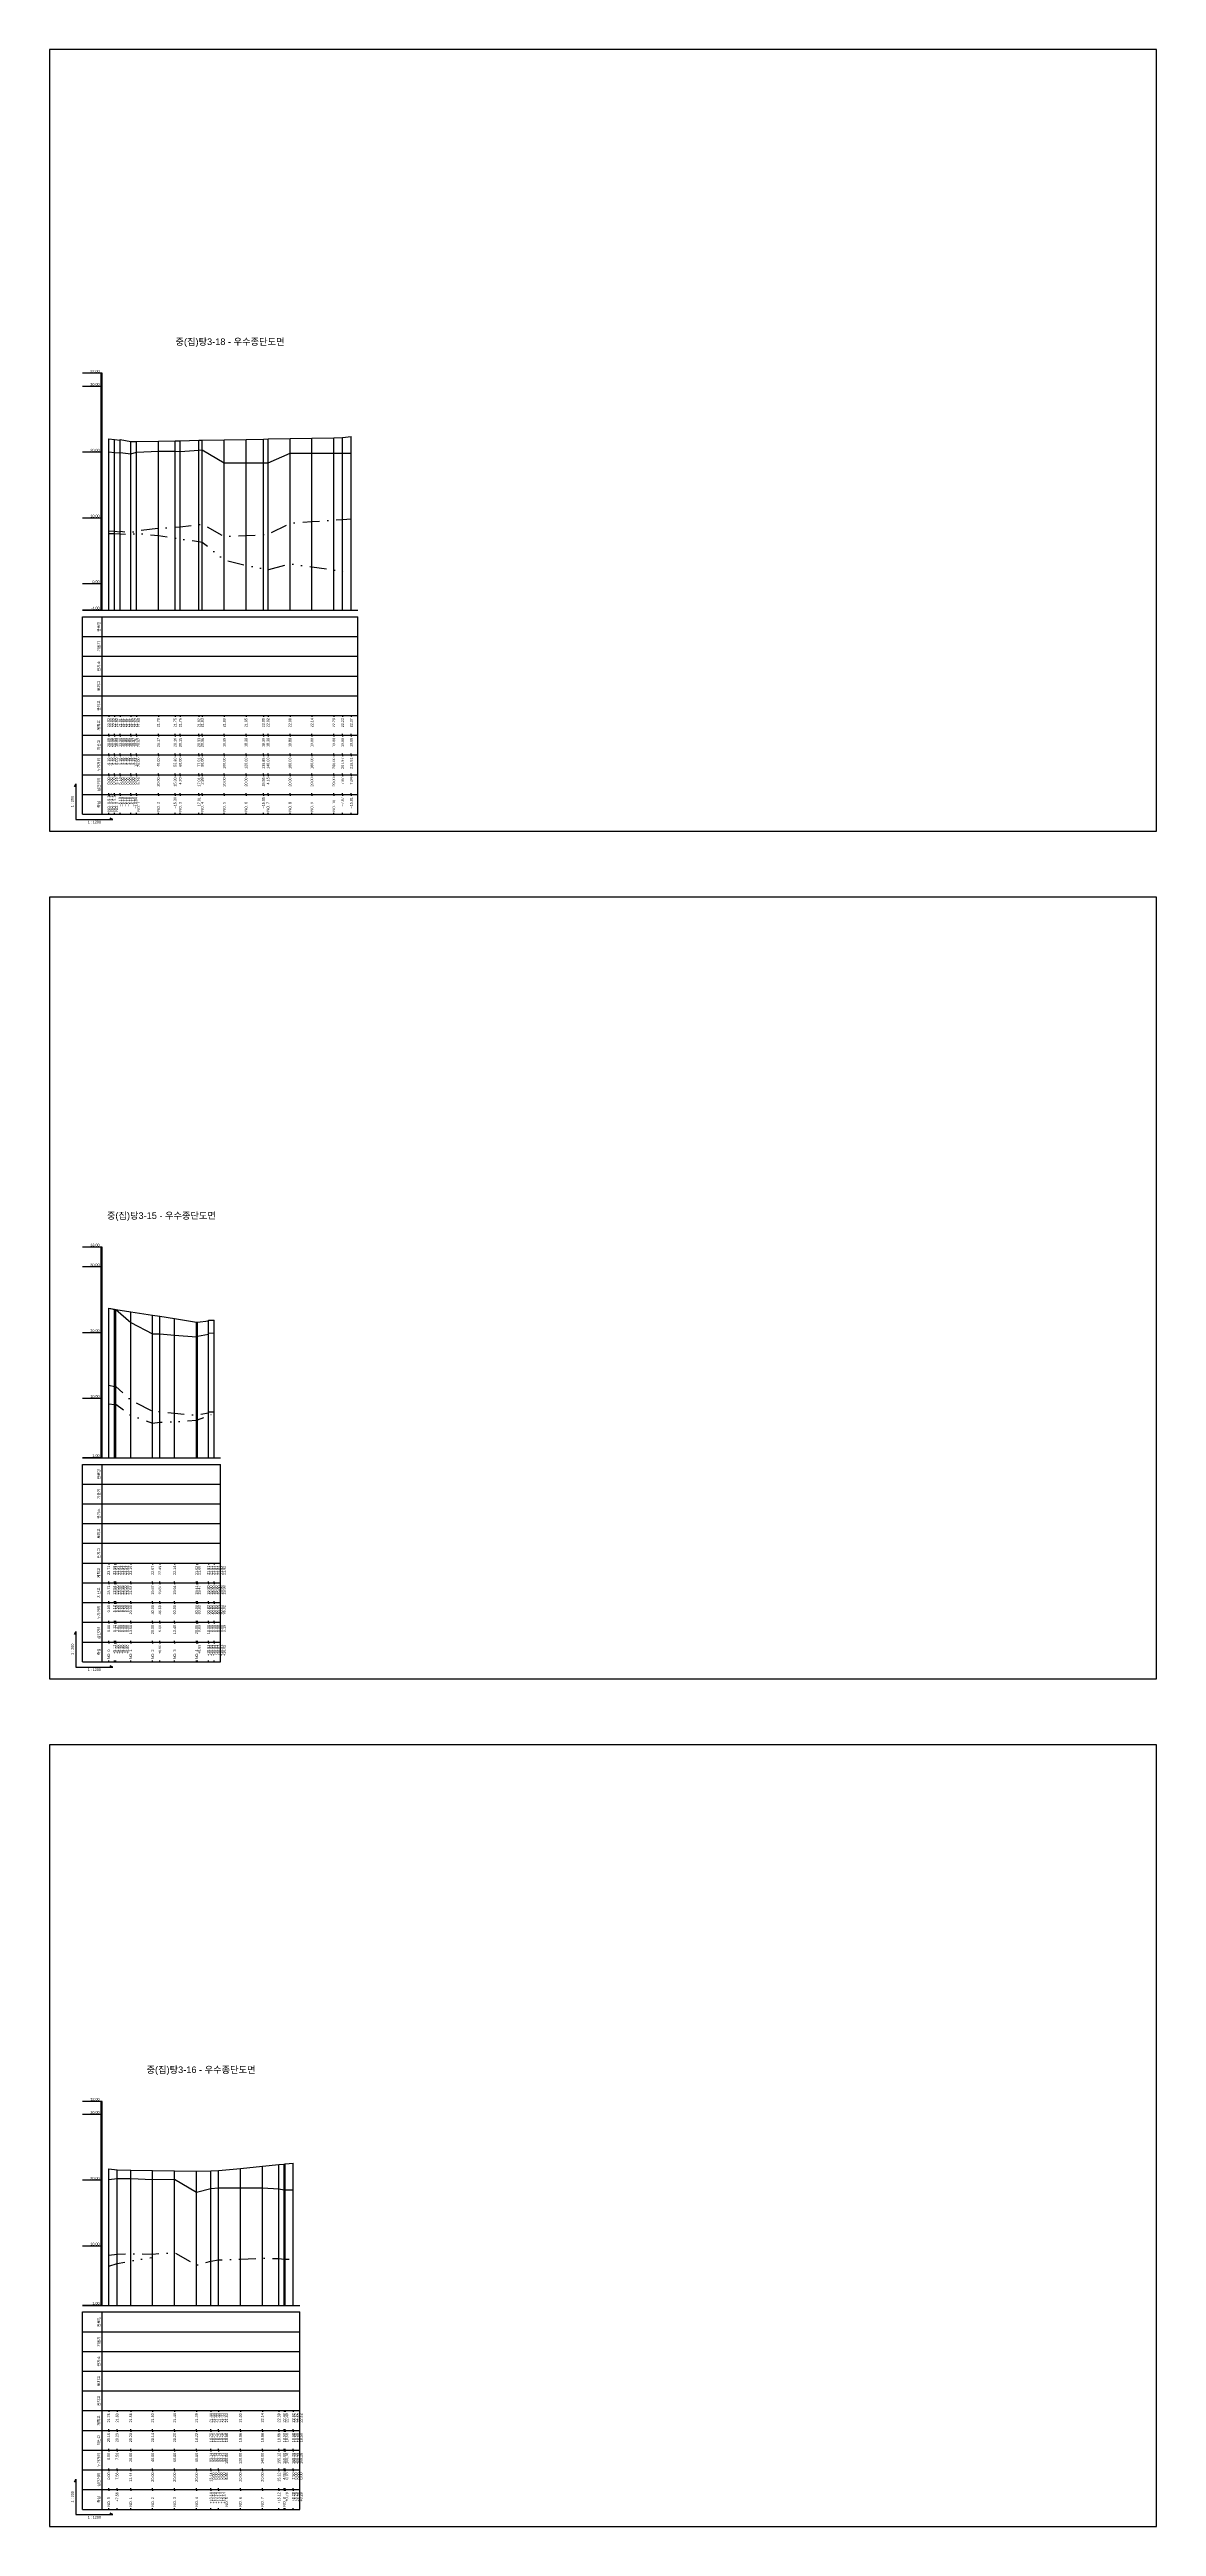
# Model space of a CAD drawing. Header units: millimetres. Extents: x -105495 to 3444, y -108190 to 2013.
# Drawn here: x 20 to 861, y -1932 to -50 of the extents above; entities that cross this region are included whole.
import ezdxf
from ezdxf.enums import TextEntityAlignment as Align

# ---------------------------------------------------------------- set-up
doc = ezdxf.new("R2010")
doc.units = ezdxf.units.MM
doc.linetypes.add('DASHDOT', pattern=[25.4, 12.7, -6.35, 0, -6.35])
doc.linetypes.add('DIVIDE', pattern=[31.75, 12.7, -6.35, 0, -6.35, 0, -6.35])
for name, color, linetype in [('KZ_종단_계획선', 1, 'Continuous'), ('KZ_종단_노선명', 7, 'Continuous'), ('KZ_종단_도각', 7, 'Continuous'), ('KZ_종단_수직선', 7, 'Continuous'), ('KZ_종단_암선1', 56, 'DASHDOT'), ('KZ_종단_암선2', 4, 'DIVIDE'), ('KZ_종단_지반선', 3, 'Continuous'), ('KZ_종단_테이블문자', 7, 'Continuous'), ('KZ_종단_테이블선', 7, 'Continuous'), ('KZ_종단_폴대', 7, 'Continuous')]:
    doc.layers.add(name, color=color, linetype=linetype)
doc.styles.get("Standard").update_dxf_attribs({"font": 'arial.ttf'})

msp = doc.modelspace()

# ---------------------------------------------------------------- linework, layer by layer
at = {"layer": 'KZ_종단_계획선'}
for points in [[(65, -345.9), (65, -345.9), (65, -345.9), (69.3, -346.4), (73.6, -346.9), (73.6, -346.9), (73.6, -346.9), (73.6, -346.9), (73.6, -346.9), (73.6, -346.4), (81.7, -347.9), (86, -347.8), (102.7, -347.5), (115.4, -347.3), (119.3, -347.2), (133.5, -346.9), (136, -346.9), (152.7, -346.6), (169.3, -346.2), (182.5, -346), (186, -345.9), (202.7, -345.6), (219.3, -345.3), (236, -345), (242.6, -344.8), (249.2, -344.1)], [(65, -1006.4), (69.3, -1007.1), (70.4, -1007.3), (70.4, -1007.3), (70.4, -1007.3), (70.4, -1007.3), (70.4, -1007.3), (81.7, -1009.1), (98.3, -1011.7), (103.8, -1012.5), (115, -1014.3), (131.7, -1016.9), (132.4, -1017), (140.7, -1016), (140.7, -1016), (140.7, -1016), (140.7, -1016), (140.7, -1016), (140.7, -1015.4), (145, -1015.4)], [(65, -1660.3), (71.3, -1661), (81.7, -1661.2), (98.3, -1661.5), (115, -1661.8), (131.7, -1662), (142.6, -1661.8), (142.6, -1661.8), (142.6, -1661.8), (142.6, -1661.8), (142.6, -1661.8), (142.6, -1661.8), (148.3, -1661.5), (165, -1660), (181.7, -1658.3), (194.3, -1657), (198.3, -1656.6), (199, -1656.5), (205.2, -1655.9), (205.2, -1655.9), (205.2, -1655.9), (205.2, -1655.9)]]:
    msp.add_lwpolyline(points, dxfattribs=at)
at = {"layer": 'KZ_종단_도각'}
for points in [[(20, -644), (861, -644), (861, -50), (20, -50)], [(20, -1288), (861, -1288), (861, -694), (20, -694)], [(20, -1932), (861, -1932), (861, -1338), (20, -1338)]]:
    msp.add_lwpolyline(points, close=True, dxfattribs=at)
at = {"layer": 'KZ_종단_수직선'}
for p, q in [((65, -476), (65, -345.9)), ((65, -476), (65, -345.9)), ((65, -476), (65, -345.9)), ((65, -476), (65, -345.9)), ((65, -476), (65, -345.9)), ((69.3, -476), (69.3, -346.4)), ((73.6, -476), (73.6, -346.4)), ((73.6, -476), (73.6, -346.9)), ((73.6, -476), (73.6, -346.9)), ((73.6, -476), (73.6, -346.9)), ((73.6, -476), (73.6, -346.9)), ((73.6, -476), (73.6, -346.9)), ((81.7, -476), (81.7, -347.9)), ((86, -476), (86, -347.8)), ((102.7, -476), (102.7, -347.5)), ((115.4, -476), (115.4, -347.3)), ((119.3, -476), (119.3, -347.2)), ((133.5, -476), (133.5, -346.9)), ((136, -476), (136, -346.9)), ((152.7, -476), (152.7, -346.6)), ((169.3, -476), (169.3, -346.2)), ((182.5, -476), (182.5, -346)), ((186, -476), (186, -345.9)), ((202.7, -476), (202.7, -345.6)), ((219.3, -476), (219.3, -345.3)), ((236, -476), (236, -345)), ((242.6, -476), (242.6, -344.8)), ((249.2, -476), (249.2, -344.1)), ((65, -1120), (65, -1006.4)), ((69.3, -1120), (69.3, -1007.1)), ((70.4, -1120), (70.4, -1007.3)), ((70.4, -1120), (70.4, -1007.3)), ((70.4, -1120), (70.4, -1007.3)), ((70.4, -1120), (70.4, -1007.3)), ((70.4, -1120), (70.4, -1007.3)), ((81.7, -1120), (81.7, -1009.1)), ((98.3, -1120), (98.3, -1011.7)), ((103.8, -1120), (103.8, -1012.5)), ((115, -1120), (115, -1014.3)), ((140.7, -1120), (140.7, -1015.4)), ((140.7, -1120), (140.7, -1016)), ((140.7, -1120), (140.7, -1016)), ((140.7, -1120), (140.7, -1016)), ((140.7, -1120), (140.7, -1016)), ((140.7, -1120), (140.7, -1016)), ((145, -1120), (145, -1015.4)), ((131.7, -1120), (131.7, -1016.9)), ((132.4, -1120), (132.4, -1017)), ((205.2, -1764), (205.2, -1655.9)), ((205.2, -1764), (205.2, -1655.9)), ((205.2, -1764), (205.2, -1655.9)), ((205.2, -1764), (205.2, -1655.9)), ((65, -1764), (65, -1660.3)), ((71.3, -1764), (71.3, -1661)), ((81.7, -1764), (81.7, -1661.2)), ((98.3, -1764), (98.3, -1661.5)), ((115, -1764), (115, -1661.8)), ((131.7, -1764), (131.7, -1662)), ((142.6, -1764), (142.6, -1661.8)), ((142.6, -1764), (142.6, -1661.8)), ((142.6, -1764), (142.6, -1661.8)), ((142.6, -1764), (142.6, -1661.8)), ((142.6, -1764), (142.6, -1661.8)), ((142.6, -1764), (142.6, -1661.8)), ((148.3, -1764), (148.3, -1661.5)), ((165, -1764), (165, -1660)), ((181.7, -1764), (181.7, -1658.3)), ((194.3, -1764), (194.3, -1657)), ((198.3, -1764), (198.3, -1656.6)), ((199, -1764), (199, -1656.5))]:
    msp.add_line(p, q, dxfattribs=at)
at = {"layer": 'KZ_종단_암선1', "flags": 128}
for points in [[(65, -415.6), (65, -415.6), (65, -415.6), (69.3, -416), (73.6, -416.4), (73.6, -416.4), (73.6, -416.4), (73.6, -416.4), (73.6, -416.4), (73.6, -416), (81.7, -417.2), (86, -415.6), (102.7, -413.7), (115.4, -412.9), (119.3, -412.7), (133.5, -410.9), (136, -410.6), (152.7, -419.9), (169.3, -419.3), (182.5, -418.6), (186, -418.4), (202.7, -409.9), (219.3, -408.7), (236, -407.5), (242.6, -407.1), (249.2, -406.6)], [(65, -1064.9), (69.3, -1065.8), (70.4, -1065.8), (70.4, -1065.8), (70.4, -1065.8), (70.4, -1065.8), (70.4, -1065.8), (81.7, -1076.1), (98.3, -1084.7), (103.8, -1084.8), (115, -1086.2), (131.7, -1087.6), (132.4, -1087.3), (140.7, -1085.8), (140.7, -1085.8), (140.7, -1085.8), (140.7, -1085.8), (140.7, -1085.8), (140.7, -1085), (145, -1085)], [(65, -1725.9), (71.3, -1725), (81.7, -1724.7), (98.3, -1725), (115, -1724), (131.7, -1733.4), (142.6, -1730.3), (142.6, -1730.3), (142.6, -1730.3), (142.6, -1730.3), (142.6, -1730.3), (142.6, -1730.3), (148.3, -1729.5), (165, -1728.9), (181.7, -1728.2), (194.3, -1728.5), (198.3, -1729), (199, -1728.9), (205.2, -1728.7), (205.2, -1728.7), (205.2, -1728.7), (205.2, -1728.7)]]:
    msp.add_lwpolyline(points, dxfattribs=at)
at = {"layer": 'KZ_종단_암선2', "flags": 128}
for points in [[(65, -417.6), (65, -417.6), (65, -417.6), (69.3, -417.8), (73.6, -418), (73.6, -418), (73.6, -418), (73.6, -418), (73.6, -418), (73.6, -418), (81.7, -418.3), (86, -417.6), (102.7, -419.2), (115.4, -421.2), (119.3, -421.9), (133.5, -423.8), (136, -424.2), (152.7, -437.9), (169.3, -441.8), (182.5, -444.6), (186, -445.3), (202.7, -440.7), (219.3, -443.1), (236, -445.5), (242.6, -446.5), (249.2, -447.4)], [(65, -1079.1), (69.3, -1079.4), (70.4, -1079.2), (70.4, -1079.2), (70.4, -1079.2), (70.4, -1079.2), (70.4, -1079.2), (81.7, -1087.7), (98.3, -1093.7), (103.8, -1093), (115, -1092.6), (131.7, -1091.5), (132.4, -1091.1), (140.7, -1088.2), (140.7, -1088.2), (140.7, -1088.2), (140.7, -1088.2), (140.7, -1088.2), (140.7, -1087.5), (145, -1086.8)], [(65, -1734.2), (71.3, -1732.3), (81.7, -1730.3), (98.3, -1727.7)]]:
    msp.add_lwpolyline(points, dxfattribs=at)
at = {"layer": 'KZ_종단_지반선', "flags": 128}
for points in [[(65, -355.7), (65, -355.7), (65, -355.7), (69.3, -356.1), (73.6, -356.5), (73.6, -356.5), (73.6, -356.5), (73.6, -356.5), (73.6, -356.5), (73.6, -356.1), (81.7, -357.2), (86, -355.9), (102.7, -355.1), (115.4, -355.2), (119.3, -355.3), (133.5, -354.3), (136, -354.2), (152.7, -364.1), (169.3, -364.1), (182.5, -364.1), (186, -364.1), (202.7, -356.6), (219.3, -356.6), (236, -356.6), (242.6, -356.6), (249.2, -356.6)], [(65, -1006.4), (69.3, -1007.3), (70.4, -1007.3), (70.4, -1007.3), (70.4, -1007.3), (70.4, -1007.3), (70.4, -1007.3), (81.7, -1017.3), (98.3, -1025.7), (103.8, -1025.7), (115, -1026.8), (131.7, -1028), (132.4, -1027.7), (140.7, -1026), (140.7, -1026), (140.7, -1026), (140.7, -1026), (140.7, -1026), (140.7, -1025.2), (145, -1025.1)], [(65, -1668.3), (71.3, -1667.5), (81.7, -1667.6), (98.3, -1668.3), (115, -1668), (131.7, -1677.9), (142.6, -1675.2), (142.6, -1675.2), (142.6, -1675.2), (142.6, -1675.2), (142.6, -1675.2), (142.6, -1675.2), (148.3, -1674.7), (165, -1674.7), (181.7, -1674.7), (194.3, -1675.5), (198.3, -1676.1), (199, -1676.1), (205.2, -1676.1), (205.2, -1676.1), (205.2, -1676.1), (205.2, -1676.1)]]:
    msp.add_lwpolyline(points, dxfattribs=at)
at = {"layer": 'KZ_종단_테이블선'}
for p, q in [((45, -476), (254.2, -476)), ((45, -496), (45, -481)), ((45, -481), (254.2, -481)), ((60, -496), (60, -481)), ((254.2, -496), (254.2, -481)), ((45, -511), (45, -496)), ((45, -496), (254.2, -496)), ((60, -511), (60, -496)), ((254.2, -511), (254.2, -496)), ((45, -526), (45, -511)), ((45, -511), (254.2, -511)), ((45, -541), (45, -526)), ((45, -526), (254.2, -526)), ((60, -526), (60, -511)), ((60, -541), (60, -526)), ((254.2, -526), (254.2, -511)), ((254.2, -541), (254.2, -526)), ((45, -556), (45, -541)), ((45, -541), (254.2, -541)), ((60, -556), (60, -541)), ((254.2, -556), (254.2, -541)), ((45, -571), (45, -556)), ((45, -556), (254.2, -556)), ((60, -571), (60, -556)), ((65, -556), (65, -557)), ((65, -556), (65, -557)), ((65, -556), (65, -557)), ((69.3, -556), (69.3, -557)), ((73.6, -556), (73.6, -557)), ((73.6, -556), (73.6, -557)), ((73.6, -556), (73.6, -557)), ((73.6, -556), (73.6, -557)), ((73.6, -556), (73.6, -557)), ((73.6, -556), (73.6, -557)), ((81.7, -556), (81.7, -557)), ((86, -556), (86, -557)), ((102.7, -556), (102.7, -557)), ((115.4, -556), (115.4, -557)), ((119.3, -556), (119.3, -557)), ((133.5, -556), (133.5, -557)), ((136, -556), (136, -557)), ((152.7, -556), (152.7, -557)), ((169.3, -556), (169.3, -557)), ((182.5, -556), (182.5, -557)), ((186, -556), (186, -557)), ((202.7, -556), (202.7, -557)), ((219.3, -556), (219.3, -557)), ((236, -556), (236, -557)), ((242.6, -556), (242.6, -557)), ((249.2, -556), (249.2, -557)), ((254.2, -571), (254.2, -556)), ((45, -586), (45, -571)), ((45, -571), (254.2, -571)), ((60, -586), (60, -571)), ((65, -571), (65, -570)), ((65, -571), (65, -570)), ((65, -571), (65, -570)), ((65, -571), (65, -572)), ((65, -571), (65, -572)), ((65, -571), (65, -572)), ((69.3, -571), (69.3, -570)), ((69.3, -571), (69.3, -572)), ((73.6, -571), (73.6, -570)), ((73.6, -571), (73.6, -570)), ((73.6, -571), (73.6, -570)), ((73.6, -571), (73.6, -570)), ((73.6, -571), (73.6, -570)), ((73.6, -571), (73.6, -570)), ((73.6, -571), (73.6, -572)), ((73.6, -571), (73.6, -572)), ((73.6, -571), (73.6, -572)), ((73.6, -571), (73.6, -572)), ((73.6, -571), (73.6, -572)), ((73.6, -571), (73.6, -572)), ((81.7, -571), (81.7, -570)), ((81.7, -571), (81.7, -572)), ((86, -571), (86, -570)), ((86, -571), (86, -572)), ((102.7, -571), (102.7, -570)), ((102.7, -571), (102.7, -572)), ((115.4, -571), (115.4, -570)), ((115.4, -571), (115.4, -572)), ((119.3, -571), (119.3, -570)), ((119.3, -571), (119.3, -572)), ((133.5, -571), (133.5, -570)), ((133.5, -571), (133.5, -572)), ((136, -571), (136, -570)), ((136, -571), (136, -572)), ((152.7, -571), (152.7, -570)), ((152.7, -571), (152.7, -572)), ((169.3, -571), (169.3, -570)), ((169.3, -571), (169.3, -572)), ((182.5, -571), (182.5, -570)), ((182.5, -571), (182.5, -572)), ((186, -571), (186, -570)), ((186, -571), (186, -572)), ((202.7, -571), (202.7, -570)), ((202.7, -571), (202.7, -572)), ((219.3, -571), (219.3, -570)), ((219.3, -571), (219.3, -572)), ((236, -571), (236, -570)), ((236, -571), (236, -572)), ((242.6, -571), (242.6, -570)), ((242.6, -571), (242.6, -572)), ((249.2, -571), (249.2, -570)), ((249.2, -571), (249.2, -572)), ((254.2, -586), (254.2, -571)), ((45, -601), (45, -586)), ((45, -586), (254.2, -586)), ((45, -616), (45, -601)), ((45, -601), (254.2, -601)), ((60, -601), (60, -586)), ((60, -616), (60, -601)), ((65, -586), (65, -585)), ((65, -586), (65, -585)), ((65, -586), (65, -585)), ((65, -586), (65, -587)), ((65, -586), (65, -587)), ((65, -586), (65, -587)), ((65, -601), (65, -600)), ((65, -601), (65, -600)), ((65, -601), (65, -600)), ((65, -601), (65, -602)), ((65, -601), (65, -602)), ((65, -601), (65, -602)), ((69.3, -586), (69.3, -585)), ((69.3, -586), (69.3, -587)), ((69.3, -601), (69.3, -600)), ((69.3, -601), (69.3, -602)), ((73.6, -586), (73.6, -585)), ((73.6, -586), (73.6, -585)), ((73.6, -586), (73.6, -585)), ((73.6, -586), (73.6, -585)), ((73.6, -586), (73.6, -585)), ((73.6, -586), (73.6, -585)), ((73.6, -586), (73.6, -587)), ((73.6, -586), (73.6, -587)), ((73.6, -586), (73.6, -587)), ((73.6, -586), (73.6, -587)), ((73.6, -586), (73.6, -587)), ((73.6, -586), (73.6, -587)), ((73.6, -601), (73.6, -600)), ((73.6, -601), (73.6, -600)), ((73.6, -601), (73.6, -600)), ((73.6, -601), (73.6, -600)), ((73.6, -601), (73.6, -600)), ((73.6, -601), (73.6, -600)), ((73.6, -601), (73.6, -602)), ((73.6, -601), (73.6, -602)), ((73.6, -601), (73.6, -602)), ((73.6, -601), (73.6, -602)), ((73.6, -601), (73.6, -602)), ((73.6, -601), (73.6, -602)), ((81.7, -586), (81.7, -585)), ((81.7, -586), (81.7, -587)), ((81.7, -601), (81.7, -600)), ((81.7, -601), (81.7, -602)), ((86, -586), (86, -585)), ((86, -586), (86, -587)), ((86, -601), (86, -600)), ((86, -601), (86, -602)), ((102.7, -586), (102.7, -585)), ((102.7, -586), (102.7, -587)), ((102.7, -601), (102.7, -600)), ((102.7, -601), (102.7, -602)), ((115.4, -586), (115.4, -585)), ((115.4, -586), (115.4, -587)), ((115.4, -601), (115.4, -600)), ((115.4, -601), (115.4, -602)), ((119.3, -586), (119.3, -585)), ((119.3, -586), (119.3, -587)), ((119.3, -601), (119.3, -600)), ((119.3, -601), (119.3, -602)), ((133.5, -586), (133.5, -585)), ((133.5, -586), (133.5, -587)), ((133.5, -601), (133.5, -600)), ((133.5, -601), (133.5, -602)), ((136, -586), (136, -585)), ((136, -586), (136, -587)), ((136, -601), (136, -600)), ((136, -601), (136, -602)), ((152.7, -586), (152.7, -585)), ((152.7, -586), (152.7, -587)), ((152.7, -601), (152.7, -600)), ((152.7, -601), (152.7, -602)), ((169.3, -586), (169.3, -585)), ((169.3, -586), (169.3, -587)), ((169.3, -601), (169.3, -600)), ((169.3, -601), (169.3, -602)), ((182.5, -586), (182.5, -585)), ((182.5, -586), (182.5, -587)), ((182.5, -601), (182.5, -600)), ((182.5, -601), (182.5, -602)), ((186, -586), (186, -585)), ((186, -586), (186, -587)), ((186, -601), (186, -600)), ((186, -601), (186, -602)), ((202.7, -586), (202.7, -585)), ((202.7, -586), (202.7, -587)), ((202.7, -601), (202.7, -600)), ((202.7, -601), (202.7, -602)), ((219.3, -586), (219.3, -585)), ((219.3, -586), (219.3, -587)), ((219.3, -601), (219.3, -600)), ((219.3, -601), (219.3, -602)), ((236, -586), (236, -585)), ((236, -586), (236, -587)), ((236, -601), (236, -600)), ((236, -601), (236, -602)), ((242.6, -586), (242.6, -585)), ((242.6, -586), (242.6, -587)), ((242.6, -601), (242.6, -600)), ((242.6, -601), (242.6, -602)), ((249.2, -586), (249.2, -585)), ((249.2, -586), (249.2, -587)), ((249.2, -601), (249.2, -600)), ((249.2, -601), (249.2, -602)), ((254.2, -601), (254.2, -586)), ((254.2, -616), (254.2, -601)), ((45, -631), (45, -616)), ((45, -616), (254.2, -616)), ((60, -631), (60, -616)), ((65, -616), (65, -615)), ((65, -616), (65, -615)), ((65, -616), (65, -615)), ((65, -616), (65, -617)), ((65, -616), (65, -617)), ((65, -616), (65, -617)), ((69.3, -616), (69.3, -615)), ((69.3, -616), (69.3, -617)), ((73.6, -616), (73.6, -615)), ((73.6, -616), (73.6, -615)), ((73.6, -616), (73.6, -615)), ((73.6, -616), (73.6, -615)), ((73.6, -616), (73.6, -615)), ((73.6, -616), (73.6, -615)), ((73.6, -616), (73.6, -617)), ((73.6, -616), (73.6, -617)), ((73.6, -616), (73.6, -617)), ((73.6, -616), (73.6, -617)), ((73.6, -616), (73.6, -617)), ((73.6, -616), (73.6, -617)), ((81.7, -616), (81.7, -615)), ((81.7, -616), (81.7, -617)), ((86, -616), (86, -615)), ((86, -616), (86, -617)), ((102.7, -616), (102.7, -615)), ((102.7, -616), (102.7, -617)), ((115.4, -616), (115.4, -615)), ((115.4, -616), (115.4, -617)), ((119.3, -616), (119.3, -615)), ((119.3, -616), (119.3, -617)), ((133.5, -616), (133.5, -615)), ((133.5, -616), (133.5, -617)), ((136, -616), (136, -615)), ((136, -616), (136, -617)), ((152.7, -616), (152.7, -615)), ((152.7, -616), (152.7, -617)), ((169.3, -616), (169.3, -615)), ((169.3, -616), (169.3, -617)), ((182.5, -616), (182.5, -615)), ((182.5, -616), (182.5, -617)), ((186, -616), (186, -615)), ((186, -616), (186, -617)), ((202.7, -616), (202.7, -615)), ((202.7, -616), (202.7, -617)), ((219.3, -616), (219.3, -615)), ((219.3, -616), (219.3, -617)), ((236, -616), (236, -615)), ((236, -616), (236, -617)), ((242.6, -616), (242.6, -615)), ((242.6, -616), (242.6, -617)), ((249.2, -616), (249.2, -615)), ((249.2, -616), (249.2, -617)), ((254.2, -631), (254.2, -616)), ((45, -631), (254.2, -631)), ((65, -631), (65, -630)), ((65, -631), (65, -630)), ((65, -631), (65, -630)), ((69.3, -631), (69.3, -630)), ((73.6, -631), (73.6, -630)), ((73.6, -631), (73.6, -630)), ((73.6, -631), (73.6, -630)), ((73.6, -631), (73.6, -630)), ((73.6, -631), (73.6, -630)), ((73.6, -631), (73.6, -630)), ((81.7, -631), (81.7, -630)), ((86, -631), (86, -630)), ((102.7, -631), (102.7, -630)), ((115.4, -631), (115.4, -630)), ((119.3, -631), (119.3, -630)), ((133.5, -631), (133.5, -630)), ((136, -631), (136, -630)), ((152.7, -631), (152.7, -630)), ((169.3, -631), (169.3, -630)), ((182.5, -631), (182.5, -630)), ((186, -631), (186, -630)), ((202.7, -631), (202.7, -630)), ((219.3, -631), (219.3, -630)), ((236, -631), (236, -630)), ((242.6, -631), (242.6, -630)), ((249.2, -631), (249.2, -630)), ((45, -1120), (150, -1120)), ((45, -1140), (45, -1125)), ((45, -1125), (150, -1125)), ((60, -1140), (60, -1125)), ((150, -1140), (150, -1125)), ((45, -1155), (45, -1140)), ((45, -1140), (150, -1140)), ((60, -1155), (60, -1140)), ((150, -1155), (150, -1140)), ((45, -1170), (45, -1155)), ((45, -1155), (150, -1155)), ((60, -1170), (60, -1155)), ((150, -1170), (150, -1155)), ((45, -1185), (45, -1170)), ((45, -1170), (150, -1170)), ((45, -1200), (45, -1185)), ((45, -1185), (150, -1185)), ((60, -1185), (60, -1170)), ((60, -1200), (60, -1185)), ((150, -1185), (150, -1170)), ((150, -1200), (150, -1185)), ((45, -1215), (45, -1200)), ((45, -1200), (150, -1200)), ((60, -1215), (60, -1200)), ((65, -1200), (65, -1201)), ((69.3, -1200), (69.3, -1201)), ((70.4, -1200), (70.4, -1201)), ((70.4, -1200), (70.4, -1201)), ((70.4, -1200), (70.4, -1201)), ((70.4, -1200), (70.4, -1201)), ((70.4, -1200), (70.4, -1201)), ((81.7, -1200), (81.7, -1201)), ((98.3, -1200), (98.3, -1201)), ((103.8, -1200), (103.8, -1201)), ((115, -1200), (115, -1201)), ((131.7, -1200), (131.7, -1201)), ((132.4, -1200), (132.4, -1201)), ((140.7, -1200), (140.7, -1201)), ((140.7, -1200), (140.7, -1201)), ((140.7, -1200), (140.7, -1201)), ((140.7, -1200), (140.7, -1201)), ((140.7, -1200), (140.7, -1201)), ((140.7, -1200), (140.7, -1201)), ((145, -1200), (145, -1201)), ((150, -1215), (150, -1200)), ((45, -1230), (45, -1215)), ((45, -1215), (150, -1215)), ((60, -1230), (60, -1215)), ((65, -1215), (65, -1214)), ((65, -1215), (65, -1216)), ((69.3, -1215), (69.3, -1214)), ((69.3, -1215), (69.3, -1216)), ((70.4, -1215), (70.4, -1214)), ((70.4, -1215), (70.4, -1214)), ((70.4, -1215), (70.4, -1214)), ((70.4, -1215), (70.4, -1214)), ((70.4, -1215), (70.4, -1214)), ((70.4, -1215), (70.4, -1216)), ((70.4, -1215), (70.4, -1216)), ((70.4, -1215), (70.4, -1216)), ((70.4, -1215), (70.4, -1216)), ((70.4, -1215), (70.4, -1216)), ((81.7, -1215), (81.7, -1214)), ((81.7, -1215), (81.7, -1216)), ((98.3, -1215), (98.3, -1214)), ((98.3, -1215), (98.3, -1216)), ((103.8, -1215), (103.8, -1214)), ((103.8, -1215), (103.8, -1216)), ((115, -1215), (115, -1214)), ((115, -1215), (115, -1216)), ((131.7, -1215), (131.7, -1214)), ((131.7, -1215), (131.7, -1216)), ((132.4, -1215), (132.4, -1214)), ((132.4, -1215), (132.4, -1216)), ((140.7, -1215), (140.7, -1214)), ((140.7, -1215), (140.7, -1214)), ((140.7, -1215), (140.7, -1214)), ((140.7, -1215), (140.7, -1214)), ((140.7, -1215), (140.7, -1214)), ((140.7, -1215), (140.7, -1214)), ((140.7, -1215), (140.7, -1216)), ((140.7, -1215), (140.7, -1216)), ((140.7, -1215), (140.7, -1216)), ((140.7, -1215), (140.7, -1216)), ((140.7, -1215), (140.7, -1216)), ((140.7, -1215), (140.7, -1216)), ((145, -1215), (145, -1214)), ((145, -1215), (145, -1216)), ((150, -1230), (150, -1215)), ((45, -1245), (45, -1230)), ((45, -1230), (150, -1230)), ((60, -1245), (60, -1230)), ((65, -1230), (65, -1229)), ((65, -1230), (65, -1231)), ((69.3, -1230), (69.3, -1229)), ((69.3, -1230), (69.3, -1231)), ((70.4, -1230), (70.4, -1229)), ((70.4, -1230), (70.4, -1229)), ((70.4, -1230), (70.4, -1229)), ((70.4, -1230), (70.4, -1229)), ((70.4, -1230), (70.4, -1229)), ((70.4, -1230), (70.4, -1231)), ((70.4, -1230), (70.4, -1231)), ((70.4, -1230), (70.4, -1231)), ((70.4, -1230), (70.4, -1231)), ((70.4, -1230), (70.4, -1231)), ((81.7, -1230), (81.7, -1229)), ((81.7, -1230), (81.7, -1231)), ((98.3, -1230), (98.3, -1229)), ((98.3, -1230), (98.3, -1231)), ((103.8, -1230), (103.8, -1229)), ((103.8, -1230), (103.8, -1231)), ((115, -1230), (115, -1229)), ((115, -1230), (115, -1231)), ((131.7, -1230), (131.7, -1229)), ((131.7, -1230), (131.7, -1231)), ((132.4, -1230), (132.4, -1229)), ((132.4, -1230), (132.4, -1231)), ((140.7, -1230), (140.7, -1229)), ((140.7, -1230), (140.7, -1229)), ((140.7, -1230), (140.7, -1229)), ((140.7, -1230), (140.7, -1229)), ((140.7, -1230), (140.7, -1229)), ((140.7, -1230), (140.7, -1229)), ((140.7, -1230), (140.7, -1231)), ((140.7, -1230), (140.7, -1231)), ((140.7, -1230), (140.7, -1231)), ((140.7, -1230), (140.7, -1231)), ((140.7, -1230), (140.7, -1231)), ((140.7, -1230), (140.7, -1231)), ((145, -1230), (145, -1229)), ((145, -1230), (145, -1231)), ((150, -1245), (150, -1230)), ((45, -1260), (45, -1245)), ((45, -1245), (150, -1245)), ((45, -1275), (45, -1260)), ((45, -1260), (150, -1260)), ((60, -1260), (60, -1245)), ((60, -1275), (60, -1260)), ((65, -1245), (65, -1244)), ((65, -1245), (65, -1246)), ((65, -1260), (65, -1259)), ((65, -1260), (65, -1261)), ((69.3, -1245), (69.3, -1244)), ((69.3, -1245), (69.3, -1246)), ((69.3, -1260), (69.3, -1259)), ((69.3, -1260), (69.3, -1261)), ((70.4, -1245), (70.4, -1244)), ((70.4, -1245), (70.4, -1244)), ((70.4, -1245), (70.4, -1244)), ((70.4, -1245), (70.4, -1244)), ((70.4, -1245), (70.4, -1244)), ((70.4, -1245), (70.4, -1246)), ((70.4, -1245), (70.4, -1246)), ((70.4, -1245), (70.4, -1246)), ((70.4, -1245), (70.4, -1246)), ((70.4, -1245), (70.4, -1246)), ((70.4, -1260), (70.4, -1259)), ((70.4, -1260), (70.4, -1259)), ((70.4, -1260), (70.4, -1259)), ((70.4, -1260), (70.4, -1259)), ((70.4, -1260), (70.4, -1259)), ((70.4, -1260), (70.4, -1261)), ((70.4, -1260), (70.4, -1261)), ((70.4, -1260), (70.4, -1261)), ((70.4, -1260), (70.4, -1261)), ((70.4, -1260), (70.4, -1261)), ((81.7, -1245), (81.7, -1244)), ((81.7, -1245), (81.7, -1246)), ((81.7, -1260), (81.7, -1259)), ((81.7, -1260), (81.7, -1261)), ((98.3, -1245), (98.3, -1244)), ((98.3, -1245), (98.3, -1246)), ((98.3, -1260), (98.3, -1259)), ((98.3, -1260), (98.3, -1261)), ((103.8, -1245), (103.8, -1244)), ((103.8, -1245), (103.8, -1246)), ((103.8, -1260), (103.8, -1259)), ((103.8, -1260), (103.8, -1261)), ((115, -1245), (115, -1244)), ((115, -1245), (115, -1246)), ((115, -1260), (115, -1259)), ((115, -1260), (115, -1261)), ((131.7, -1245), (131.7, -1244)), ((131.7, -1245), (131.7, -1246)), ((131.7, -1260), (131.7, -1259)), ((131.7, -1260), (131.7, -1261)), ((132.4, -1245), (132.4, -1244)), ((132.4, -1245), (132.4, -1246)), ((132.4, -1260), (132.4, -1259)), ((132.4, -1260), (132.4, -1261)), ((140.7, -1245), (140.7, -1244)), ((140.7, -1245), (140.7, -1244)), ((140.7, -1245), (140.7, -1244)), ((140.7, -1245), (140.7, -1244)), ((140.7, -1245), (140.7, -1244)), ((140.7, -1245), (140.7, -1244)), ((140.7, -1245), (140.7, -1246)), ((140.7, -1245), (140.7, -1246)), ((140.7, -1245), (140.7, -1246)), ((140.7, -1245), (140.7, -1246)), ((140.7, -1245), (140.7, -1246)), ((140.7, -1245), (140.7, -1246)), ((140.7, -1260), (140.7, -1259)), ((140.7, -1260), (140.7, -1259)), ((140.7, -1260), (140.7, -1259)), ((140.7, -1260), (140.7, -1259)), ((140.7, -1260), (140.7, -1259)), ((140.7, -1260), (140.7, -1259)), ((140.7, -1260), (140.7, -1261)), ((140.7, -1260), (140.7, -1261)), ((140.7, -1260), (140.7, -1261)), ((140.7, -1260), (140.7, -1261)), ((140.7, -1260), (140.7, -1261)), ((140.7, -1260), (140.7, -1261)), ((145, -1245), (145, -1244)), ((145, -1245), (145, -1246)), ((145, -1260), (145, -1259)), ((145, -1260), (145, -1261)), ((150, -1260), (150, -1245)), ((150, -1275), (150, -1260)), ((45, -1275), (150, -1275)), ((65, -1275), (65, -1274)), ((69.3, -1275), (69.3, -1274)), ((70.4, -1275), (70.4, -1274)), ((70.4, -1275), (70.4, -1274)), ((70.4, -1275), (70.4, -1274)), ((70.4, -1275), (70.4, -1274)), ((70.4, -1275), (70.4, -1274)), ((81.7, -1275), (81.7, -1274)), ((98.3, -1275), (98.3, -1274)), ((103.8, -1275), (103.8, -1274)), ((115, -1275), (115, -1274)), ((131.7, -1275), (131.7, -1274)), ((132.4, -1275), (132.4, -1274)), ((140.7, -1275), (140.7, -1274)), ((140.7, -1275), (140.7, -1274)), ((140.7, -1275), (140.7, -1274)), ((140.7, -1275), (140.7, -1274)), ((140.7, -1275), (140.7, -1274)), ((140.7, -1275), (140.7, -1274)), ((145, -1275), (145, -1274)), ((45, -1764), (210.2, -1764)), ((45, -1784), (45, -1769)), ((45, -1769), (210.2, -1769)), ((60, -1784), (60, -1769)), ((210.2, -1784), (210.2, -1769)), ((45, -1799), (45, -1784)), ((45, -1784), (210.2, -1784)), ((60, -1799), (60, -1784)), ((210.2, -1799), (210.2, -1784)), ((45, -1814), (45, -1799)), ((45, -1799), (210.2, -1799)), ((60, -1814), (60, -1799)), ((210.2, -1814), (210.2, -1799)), ((45, -1829), (45, -1814)), ((45, -1814), (210.2, -1814)), ((60, -1829), (60, -1814)), ((210.2, -1829), (210.2, -1814)), ((45, -1844), (45, -1829)), ((45, -1829), (210.2, -1829)), ((45, -1859), (45, -1844)), ((45, -1844), (210.2, -1844)), ((60, -1844), (60, -1829)), ((60, -1859), (60, -1844)), ((65, -1844), (65, -1845)), ((71.3, -1844), (71.3, -1845)), ((81.7, -1844), (81.7, -1845)), ((98.3, -1844), (98.3, -1845)), ((115, -1844), (115, -1845)), ((131.7, -1844), (131.7, -1845)), ((142.6, -1844), (142.6, -1845)), ((142.6, -1844), (142.6, -1845)), ((142.6, -1844), (142.6, -1845)), ((142.6, -1844), (142.6, -1845)), ((142.6, -1844), (142.6, -1845)), ((142.6, -1844), (142.6, -1845)), ((148.3, -1844), (148.3, -1845)), ((165, -1844), (165, -1845)), ((181.7, -1844), (181.7, -1845)), ((194.3, -1844), (194.3, -1845)), ((198.3, -1844), (198.3, -1845)), ((199, -1844), (199, -1845)), ((205.2, -1844), (205.2, -1845)), ((205.2, -1844), (205.2, -1845)), ((205.2, -1844), (205.2, -1845)), ((205.2, -1844), (205.2, -1845)), ((210.2, -1844), (210.2, -1829)), ((210.2, -1859), (210.2, -1844)), ((45, -1874), (45, -1859)), ((45, -1859), (210.2, -1859)), ((60, -1874), (60, -1859)), ((65, -1859), (65, -1858)), ((65, -1859), (65, -1860)), ((71.3, -1859), (71.3, -1858)), ((71.3, -1859), (71.3, -1860)), ((81.7, -1859), (81.7, -1858)), ((81.7, -1859), (81.7, -1860)), ((98.3, -1859), (98.3, -1858)), ((98.3, -1859), (98.3, -1860)), ((115, -1859), (115, -1858)), ((115, -1859), (115, -1860)), ((131.7, -1859), (131.7, -1858)), ((131.7, -1859), (131.7, -1860)), ((142.6, -1859), (142.6, -1858)), ((142.6, -1859), (142.6, -1858)), ((142.6, -1859), (142.6, -1858)), ((142.6, -1859), (142.6, -1858)), ((142.6, -1859), (142.6, -1858)), ((142.6, -1859), (142.6, -1858)), ((142.6, -1859), (142.6, -1860)), ((142.6, -1859), (142.6, -1860)), ((142.6, -1859), (142.6, -1860)), ((142.6, -1859), (142.6, -1860)), ((142.6, -1859), (142.6, -1860)), ((142.6, -1859), (142.6, -1860)), ((148.3, -1859), (148.3, -1858)), ((148.3, -1859), (148.3, -1860)), ((165, -1859), (165, -1858)), ((165, -1859), (165, -1860)), ((181.7, -1859), (181.7, -1858)), ((181.7, -1859), (181.7, -1860)), ((194.3, -1859), (194.3, -1858)), ((194.3, -1859), (194.3, -1860)), ((198.3, -1859), (198.3, -1858)), ((198.3, -1859), (198.3, -1860)), ((199, -1859), (199, -1858)), ((199, -1859), (199, -1860)), ((205.2, -1859), (205.2, -1858)), ((205.2, -1859), (205.2, -1858)), ((205.2, -1859), (205.2, -1858)), ((205.2, -1859), (205.2, -1858)), ((205.2, -1859), (205.2, -1860)), ((205.2, -1859), (205.2, -1860)), ((205.2, -1859), (205.2, -1860)), ((205.2, -1859), (205.2, -1860)), ((210.2, -1874), (210.2, -1859)), ((45, -1889), (45, -1874)), ((45, -1874), (210.2, -1874)), ((60, -1889), (60, -1874)), ((65, -1874), (65, -1873)), ((65, -1874), (65, -1875)), ((71.3, -1874), (71.3, -1873)), ((71.3, -1874), (71.3, -1875)), ((81.7, -1874), (81.7, -1873)), ((81.7, -1874), (81.7, -1875)), ((98.3, -1874), (98.3, -1873)), ((98.3, -1874), (98.3, -1875)), ((115, -1874), (115, -1873)), ((115, -1874), (115, -1875)), ((131.7, -1874), (131.7, -1873)), ((131.7, -1874), (131.7, -1875)), ((142.6, -1874), (142.6, -1873)), ((142.6, -1874), (142.6, -1873)), ((142.6, -1874), (142.6, -1873)), ((142.6, -1874), (142.6, -1873)), ((142.6, -1874), (142.6, -1873)), ((142.6, -1874), (142.6, -1873)), ((142.6, -1874), (142.6, -1875)), ((142.6, -1874), (142.6, -1875)), ((142.6, -1874), (142.6, -1875)), ((142.6, -1874), (142.6, -1875)), ((142.6, -1874), (142.6, -1875)), ((142.6, -1874), (142.6, -1875)), ((148.3, -1874), (148.3, -1873)), ((148.3, -1874), (148.3, -1875)), ((165, -1874), (165, -1873)), ((165, -1874), (165, -1875)), ((181.7, -1874), (181.7, -1873)), ((181.7, -1874), (181.7, -1875)), ((194.3, -1874), (194.3, -1873)), ((194.3, -1874), (194.3, -1875)), ((198.3, -1874), (198.3, -1873)), ((198.3, -1874), (198.3, -1875)), ((199, -1874), (199, -1873)), ((199, -1874), (199, -1875)), ((205.2, -1874), (205.2, -1873)), ((205.2, -1874), (205.2, -1873)), ((205.2, -1874), (205.2, -1873)), ((205.2, -1874), (205.2, -1873)), ((205.2, -1874), (205.2, -1875)), ((205.2, -1874), (205.2, -1875)), ((205.2, -1874), (205.2, -1875)), ((205.2, -1874), (205.2, -1875)), ((210.2, -1889), (210.2, -1874)), ((45, -1904), (45, -1889)), ((45, -1889), (210.2, -1889)), ((60, -1904), (60, -1889)), ((65, -1889), (65, -1888)), ((65, -1889), (65, -1890)), ((71.3, -1889), (71.3, -1888)), ((71.3, -1889), (71.3, -1890)), ((81.7, -1889), (81.7, -1888)), ((81.7, -1889), (81.7, -1890)), ((98.3, -1889), (98.3, -1888)), ((98.3, -1889), (98.3, -1890)), ((115, -1889), (115, -1888)), ((115, -1889), (115, -1890)), ((131.7, -1889), (131.7, -1888)), ((131.7, -1889), (131.7, -1890)), ((142.6, -1889), (142.6, -1888)), ((142.6, -1889), (142.6, -1888)), ((142.6, -1889), (142.6, -1888)), ((142.6, -1889), (142.6, -1888)), ((142.6, -1889), (142.6, -1888)), ((142.6, -1889), (142.6, -1888)), ((142.6, -1889), (142.6, -1890)), ((142.6, -1889), (142.6, -1890)), ((142.6, -1889), (142.6, -1890)), ((142.6, -1889), (142.6, -1890)), ((142.6, -1889), (142.6, -1890)), ((142.6, -1889), (142.6, -1890)), ((148.3, -1889), (148.3, -1888)), ((148.3, -1889), (148.3, -1890)), ((165, -1889), (165, -1888)), ((165, -1889), (165, -1890)), ((181.7, -1889), (181.7, -1888)), ((181.7, -1889), (181.7, -1890)), ((194.3, -1889), (194.3, -1888)), ((194.3, -1889), (194.3, -1890)), ((198.3, -1889), (198.3, -1888)), ((198.3, -1889), (198.3, -1890)), ((199, -1889), (199, -1888)), ((199, -1889), (199, -1890)), ((205.2, -1889), (205.2, -1888)), ((205.2, -1889), (205.2, -1888)), ((205.2, -1889), (205.2, -1888)), ((205.2, -1889), (205.2, -1888)), ((205.2, -1889), (205.2, -1890)), ((205.2, -1889), (205.2, -1890)), ((205.2, -1889), (205.2, -1890)), ((205.2, -1889), (205.2, -1890)), ((210.2, -1904), (210.2, -1889)), ((45, -1919), (45, -1904)), ((45, -1904), (210.2, -1904)), ((45, -1919), (210.2, -1919)), ((60, -1919), (60, -1904)), ((65, -1904), (65, -1903)), ((65, -1904), (65, -1905)), ((65, -1919), (65, -1918)), ((71.3, -1904), (71.3, -1903)), ((71.3, -1904), (71.3, -1905)), ((71.3, -1919), (71.3, -1918)), ((81.7, -1904), (81.7, -1903)), ((81.7, -1904), (81.7, -1905)), ((81.7, -1919), (81.7, -1918)), ((98.3, -1904), (98.3, -1903)), ((98.3, -1904), (98.3, -1905)), ((98.3, -1919), (98.3, -1918)), ((115, -1904), (115, -1903)), ((115, -1904), (115, -1905)), ((115, -1919), (115, -1918)), ((131.7, -1904), (131.7, -1903)), ((131.7, -1904), (131.7, -1905)), ((131.7, -1919), (131.7, -1918)), ((142.6, -1904), (142.6, -1903)), ((142.6, -1904), (142.6, -1903)), ((142.6, -1904), (142.6, -1903)), ((142.6, -1904), (142.6, -1903)), ((142.6, -1904), (142.6, -1903)), ((142.6, -1904), (142.6, -1903)), ((142.6, -1904), (142.6, -1905)), ((142.6, -1904), (142.6, -1905)), ((142.6, -1904), (142.6, -1905)), ((142.6, -1904), (142.6, -1905)), ((142.6, -1904), (142.6, -1905)), ((142.6, -1904), (142.6, -1905)), ((142.6, -1919), (142.6, -1918)), ((142.6, -1919), (142.6, -1918)), ((142.6, -1919), (142.6, -1918)), ((142.6, -1919), (142.6, -1918)), ((142.6, -1919), (142.6, -1918)), ((142.6, -1919), (142.6, -1918)), ((148.3, -1904), (148.3, -1903)), ((148.3, -1904), (148.3, -1905)), ((148.3, -1919), (148.3, -1918)), ((165, -1904), (165, -1903)), ((165, -1904), (165, -1905)), ((165, -1919), (165, -1918)), ((181.7, -1904), (181.7, -1903)), ((181.7, -1904), (181.7, -1905)), ((181.7, -1919), (181.7, -1918)), ((194.3, -1904), (194.3, -1903)), ((194.3, -1904), (194.3, -1905)), ((194.3, -1919), (194.3, -1918)), ((198.3, -1904), (198.3, -1903)), ((198.3, -1904), (198.3, -1905)), ((198.3, -1919), (198.3, -1918)), ((199, -1904), (199, -1903)), ((199, -1904), (199, -1905)), ((199, -1919), (199, -1918)), ((205.2, -1904), (205.2, -1903)), ((205.2, -1904), (205.2, -1903)), ((205.2, -1904), (205.2, -1903)), ((205.2, -1904), (205.2, -1903)), ((205.2, -1904), (205.2, -1905)), ((205.2, -1904), (205.2, -1905)), ((205.2, -1904), (205.2, -1905)), ((205.2, -1904), (205.2, -1905)), ((205.2, -1919), (205.2, -1918)), ((205.2, -1919), (205.2, -1918)), ((205.2, -1919), (205.2, -1918)), ((205.2, -1919), (205.2, -1918)), ((210.2, -1919), (210.2, -1904))]:
    msp.add_line(p, q, dxfattribs=at)
for points in [[(40, -610), (39, -610), (40, -608), (40, -635), (68, -635), (66, -634), (66, -635)], [(40, -1254), (39, -1254), (40, -1252), (40, -1279), (68, -1279), (66, -1278), (66, -1279)], [(40, -1898), (39, -1898), (40, -1896), (40, -1923), (68, -1923), (66, -1922), (66, -1923)]]:
    msp.add_lwpolyline(points, dxfattribs=at)
at = {"layer": 'KZ_종단_폴대'}
for p, q in [((60, -296), (45, -296)), ((60, -306), (45, -306)), ((60, -356), (45, -356)), ((60, -406), (45, -406)), ((60, -456), (45, -456)), ((60, -476), (45, -476)), ((60, -960), (45, -960)), ((60, -975), (45, -975)), ((60, -1025), (45, -1025)), ((60, -1075), (45, -1075)), ((60, -1120), (45, -1120)), ((60, -1609), (45, -1609)), ((60, -1619), (45, -1619)), ((60, -1669), (45, -1669)), ((60, -1719), (45, -1719)), ((60, -1764), (45, -1764))]:
    msp.add_line(p, q, dxfattribs=at)
for points in [[(60, -476), (60, -296), (59, -296), (59, -476), (60, -476)], [(60, -1120), (60, -960), (59, -960), (59, -1120), (60, -1120)], [(60, -1764), (60, -1609), (59, -1609), (59, -1764), (60, -1764)]]:
    msp.add_lwpolyline(points, dxfattribs=at)
at = {"layer": 'KZ_종단_폴대', "const_width": 1}
for points in [[(59.5, -316), (59.5, -306)], [(59.5, -336), (59.5, -326)], [(59.5, -356), (59.5, -346)], [(59.5, -376), (59.5, -366)], [(59.5, -396), (59.5, -386)], [(59.5, -416), (59.5, -406)], [(59.5, -436), (59.5, -426)], [(59.5, -456), (59.5, -446)], [(59.5, -476), (59.5, -466)], [(59.5, -965), (59.5, -960)], [(59.5, -985), (59.5, -975)], [(59.5, -1005), (59.5, -995)], [(59.5, -1025), (59.5, -1015)], [(59.5, -1045), (59.5, -1035)], [(59.5, -1065), (59.5, -1055)], [(59.5, -1085), (59.5, -1075)], [(59.5, -1105), (59.5, -1095)], [(59.5, -1120), (59.5, -1115)], [(59.5, -1629), (59.5, -1619)], [(59.5, -1649), (59.5, -1639)], [(59.5, -1669), (59.5, -1659)], [(59.5, -1689), (59.5, -1679)], [(59.5, -1709), (59.5, -1699)], [(59.5, -1729), (59.5, -1719)], [(59.5, -1749), (59.5, -1739)], [(59.5, -1764), (59.5, -1759)]]:
    msp.add_lwpolyline(points, dxfattribs=at)

# ---------------------------------------------------------------- texts
at = {"layer": 'KZ_종단_노선명'}
for s, p in [('중(집)탕3-18 - 우수종단도면', (157.1, -276)), ('중(집)탕3-15 - 우수종단도면', (105, -940)), ('중(집)탕3-16 - 우수종단도면', (135.1, -1589))]:
    msp.add_text(s, height=5, dxfattribs=at).set_placement(p, align=Align.BOTTOM_CENTER)
at = {"layer": 'KZ_종단_테이블문자'}
for s, p in [('22.02', (65, -558)), ('22.02', (67, -558)), ('22.02', (69, -558)), ('21.92', (71, -558)), ('21.81', (73.6, -558)), ('21.81', (75.6, -558)), ('21.81', (77.6, -558)), ('21.81', (79.6, -558)), ('21.81', (81.6, -558)), ('21.92', (83.6, -558)), ('21.62', (85.6, -558)), ('21.64', (87.6, -558)), ('21.70', (102.7, -558)), ('21.75', (115.4, -558)), ('21.76', (119.3, -558)), ('21.82', (133.5, -558)), ('21.83', (136, -558)), ('21.89', (152.7, -558)), ('21.95', (169.3, -558)), ('22.00', (182.5, -558)), ('22.02', (186, -558)), ('22.08', (202.7, -558)), ('22.14', (219.3, -558)), ('22.20', (236, -558)), ('22.23', (242.6, -558)), ('22.37', (249.2, -558)), ('20.05', (65, -573)), ('20.05', (67, -573)), ('20.05', (69, -573)), ('19.98', (71, -573)), ('19.90', (73.6, -573)), ('19.90', (75.6, -573)), ('19.90', (77.6, -573)), ('19.90', (79.6, -573)), ('19.90', (81.6, -573)), ('19.97', (83.6, -573)), ('19.76', (85.6, -573)), ('20.02', (87.6, -573)), ('20.17', (102.7, -573)), ('20.16', (115.4, -573)), ('20.15', (119.3, -573)), ('20.33', (133.5, -573)), ('20.36', (136, -573)), ('18.39', (152.7, -573)), ('18.39', (169.3, -573)), ('18.39', (182.5, -573)), ('18.39', (186, -573)), ('19.88', (202.7, -573)), ('19.88', (219.3, -573)), ('19.88', (236, -573)), ('19.88', (242.6, -573)), ('19.88', (249.2, -573)), ('-5.19', (65, -588)), ('-5.19', (67, -588)), ('-5.19', (69, -588)), ('0.00', (71, -588)), ('5.18', (73.6, -588)), ('5.18', (75.6, -588)), ('5.18', (77.6, -588)), ('5.18', (79.6, -588)), ('5.18', (81.6, -588)), ('5.18', (83.6, -588)), ('14.84', (85.6, -588)), ('20.00', (87.6, -588)), ('40.00', (102.7, -588)), ('55.30', (115.4, -588)), ('60.00', (119.3, -588)), ('77.01', (133.5, -588)), ('80.00', (136, -588)), ('100.00', (152.7, -588)), ('120.00', (169.3, -588)), ('135.85', (182.5, -588)), ('140.00', (186, -588)), ('160.00', (202.7, -588)), ('180.00', (219.3, -588)), ('200.00', (236, -588)), ('207.97', (242.6, -588)), ('215.81', (249.2, -588)), ('0.00', (65, -603)), ('0.00', (67, -603)), ('0.00', (69, -603)), ('5.19', (71, -603)), ('5.18', (73.6, -603)), ('+5.18', (73.6, -618)), ('0.00', (75.6, -603)), ('+5.18', (75.6, -618)), ('0.00', (77.6, -603)), ('+5.18', (77.6, -618)), ('0.00', (79.6, -603)), ('+5.18', (79.6, -618)), ('0.00', (81.6, -603)), ('+5.18', (81.6, -618)), ('0.00', (83.6, -603)), ('+5.18', (83.6, -618)), ('9.65', (85.6, -603)), ('+14.84', (85.6, -618)), ('5.16', (87.6, -603)), ('20.00', (102.7, -603)), ('15.30', (115.4, -603)), ('+15.30', (115.4, -618)), ('4.70', (119.3, -603)), ('17.01', (133.5, -603)), ('+17.01', (133.5, -618)), ('2.99', (136, -603)), ('20.00', (152.7, -603)), ('20.00', (169.3, -603)), ('15.85', (182.5, -603)), ('+15.85', (182.5, -618)), ('4.15', (186, -603)), ('20.00', (202.7, -603)), ('20.00', (219.3, -603)), ('20.00', (236, -603)), ('7.97', (242.6, -603)), ('+7.97', (242.6, -618)), ('7.84', (249.2, -603)), ('+15.81', (249.2, -618)), ('23.71', (65, -1202)), ('23.58', (69.3, -1202)), ('23.54', (71.3, -1202)), ('23.54', (73.3, -1202)), ('23.54', (75.3, -1202)), ('23.54', (77.3, -1202)), ('23.54', (79.3, -1202)), ('23.19', (81.7, -1202)), ('22.67', (98.3, -1202)), ('22.49', (103.8, -1202)), ('22.14', (115, -1202)), ('21.62', (131.7, -1202)), ('21.60', (133.7, -1202)), ('21.81', (140.7, -1202)), ('21.81', (142.7, -1202)), ('21.81', (144.7, -1202)), ('21.81', (146.7, -1202)), ('21.81', (148.7, -1202)), ('21.92', (150.7, -1202)), ('21.92', (152.7, -1202)), ('23.71', (65, -1217)), ('23.54', (69.3, -1217)), ('23.55', (71.3, -1217)), ('23.55', (73.3, -1217)), ('23.55', (75.3, -1217)), ('23.55', (77.3, -1217)), ('23.55', (79.3, -1217)), ('21.54', (81.7, -1217)), ('19.87', (98.3, -1217)), ('19.87', (103.8, -1217)), ('19.64', (115, -1217)), ('19.41', (131.7, -1217)), ('19.47', (133.7, -1217)), ('19.80', (140.7, -1217)), ('19.80', (142.7, -1217)), ('19.80', (144.7, -1217)), ('19.80', (146.7, -1217)), ('19.80', (148.7, -1217)), ('19.96', (150.7, -1217)), ('19.98', (152.7, -1217)), ('0.00', (65, -1232)), ('5.12', (69.3, -1232)), ('6.50', (71.3, -1232)), ('6.50', (73.3, -1232)), ('6.50', (75.3, -1232)), ('6.50', (77.3, -1232)), ('6.50', (79.3, -1232)), ('20.00', (81.7, -1232)), ('40.00', (98.3, -1232)), ('46.60', (103.8, -1232)), ('60.00', (115, -1232)), ('80.00', (131.7, -1232)), ('80.83', (133.7, -1232)), ('90.83', (140.7, -1232)), ('90.83', (142.7, -1232)), ('90.83', (144.7, -1232)), ('90.83', (146.7, -1232)), ('90.83', (148.7, -1232)), ('90.83', (150.7, -1232)), ('96.02', (152.7, -1232)), ('0.00', (65, -1247)), ('5.12', (69.3, -1247)), ('1.37', (71.3, -1247)), ('0.00', (73.3, -1247)), ('0.00', (75.3, -1247)), ('0.00', (77.3, -1247)), ('0.00', (79.3, -1247)), ('13.50', (81.7, -1247)), ('20.00', (98.3, -1247)), ('6.60', (103.8, -1247)), ('13.40', (115, -1247)), ('20.00', (131.7, -1247)), ('0.83', (133.7, -1247)), ('10.00', (140.7, -1247)), ('0.00', (142.7, -1247)), ('0.00', (144.7, -1247)), ('0.00', (146.7, -1247)), ('0.00', (148.7, -1247)), ('0.00', (150.7, -1247)), ('5.19', (152.7, -1247)), ('+5.12', (69.3, -1262)), ('+6.50', (71.3, -1262)), ('+6.50', (73.3, -1262)), ('+6.50', (75.3, -1262)), ('+6.50', (77.3, -1262)), ('+6.50', (79.3, -1262)), ('+6.60', (103.8, -1262)), ('+0.83', (133.7, -1262)), ('+10.83', (140.7, -1262)), ('+10.83', (142.7, -1262)), ('+10.83', (144.7, -1262)), ('+10.83', (146.7, -1262)), ('+10.83', (148.7, -1262)), ('+10.83', (150.7, -1262)), ('+16.02', (152.7, -1262)), ('21.75', (65, -1846)), ('20.15', (65, -1861)), ('21.60', (71.3, -1846)), ('20.29', (71.3, -1861)), ('21.56', (81.7, -1846)), ('20.28', (81.7, -1861)), ('21.50', (98.3, -1846)), ('20.14', (98.3, -1861)), ('21.44', (115, -1846)), ('20.20', (115, -1861)), ('21.39', (131.7, -1846)), ('18.22', (131.7, -1861)), ('21.44', (142.6, -1846)), ('18.75', (142.6, -1861)), ('21.44', (144.6, -1846)), ('18.75', (144.6, -1861)), ('21.44', (146.6, -1846)), ('18.75', (146.6, -1861)), ('21.44', (148.6, -1846)), ('18.75', (148.6, -1861)), ('21.44', (150.6, -1846)), ('18.75', (150.6, -1861)), ('21.44', (152.6, -1846)), ('18.75', (152.6, -1861)), ('21.50', (154.6, -1846)), ('18.86', (154.6, -1861)), ('21.80', (165, -1846)), ('18.86', (165, -1861)), ('22.14', (181.7, -1846)), ('18.86', (181.7, -1861)), ('22.39', (194.3, -1846)), ('18.69', (194.3, -1861)), ('22.48', (198.3, -1846)), ('18.58', (198.3, -1861)), ('22.49', (200.3, -1846)), ('18.58', (200.3, -1861)), ('22.62', (205.2, -1846)), ('18.58', (205.2, -1861)), ('22.62', (207.2, -1846)), ('18.58', (207.2, -1861)), ('22.62', (209.2, -1846)), ('18.58', (209.2, -1861)), ('22.62', (211.2, -1846)), ('18.58', (211.2, -1861)), ('0.00', (65, -1876)), ('7.56', (71.3, -1876)), ('20.00', (81.7, -1876)), ('40.00', (98.3, -1876)), ('60.00', (115, -1876)), ('80.00', (131.7, -1876)), ('93.14', (142.6, -1876)), ('93.14', (144.6, -1876)), ('93.14', (146.6, -1876)), ('93.14', (148.6, -1876)), ('93.14', (150.6, -1876)), ('93.14', (152.6, -1876)), ('100.00', (154.6, -1876)), ('120.00', (165, -1876)), ('140.00', (181.7, -1876)), ('155.12', (194.3, -1876)), ('160.00', (198.3, -1876)), ('160.78', (200.3, -1876)), ('168.28', (205.2, -1876)), ('168.28', (207.2, -1876)), ('168.28', (209.2, -1876)), ('168.28', (211.2, -1876)), ('0.00', (65, -1891)), ('7.56', (71.3, -1891)), ('12.44', (81.7, -1891)), ('20.00', (98.3, -1891)), ('20.00', (115, -1891)), ('20.00', (131.7, -1891)), ('13.14', (142.6, -1891)), ('0.00', (144.6, -1891)), ('0.00', (146.6, -1891)), ('0.00', (148.6, -1891)), ('0.00', (150.6, -1891)), ('0.00', (152.6, -1891)), ('6.86', (154.6, -1891)), ('20.00', (165, -1891)), ('20.00', (181.7, -1891)), ('15.12', (194.3, -1891)), ('4.88', (198.3, -1891)), ('0.78', (200.3, -1891)), ('7.50', (205.2, -1891)), ('0.00', (207.2, -1891)), ('0.00', (209.2, -1891)), ('0.00', (211.2, -1891)), ('+7.56', (71.3, -1906)), ('+13.14', (142.6, -1906)), ('+13.14', (144.6, -1906)), ('+13.14', (146.6, -1906)), ('+13.14', (148.6, -1906)), ('+13.14', (150.6, -1906)), ('+13.14', (152.6, -1906)), ('+15.12', (194.3, -1906)), ('+0.78', (200.3, -1906)), ('+8.28', (205.2, -1906)), ('+8.28', (207.2, -1906)), ('+8.28', (209.2, -1906)), ('+8.28', (211.2, -1906))]:
    msp.add_text(s, height=2, rotation=90, dxfattribs=at).set_placement(p, align=Align.MIDDLE_RIGHT)
for s, p in [('NO. 0-5.19', (65, -629)), ('NO. 0-5.19', (67, -629)), ('NO. 0-5.19', (69, -629)), ('NO. 10', (236, -629)), ('NO. 0', (71, -629)), ('NO. 1', (87.6, -629)), ('NO. 2', (102.7, -629)), ('NO. 3', (119.3, -629)), ('NO. 4', (136, -629)), ('NO. 5', (152.7, -629)), ('NO. 6', (169.3, -629)), ('NO. 7', (186, -629)), ('NO. 8', (202.7, -629)), ('NO. 9', (219.3, -629)), ('NO. 0', (65, -1273)), ('NO. 1', (81.7, -1273)), ('NO. 2', (98.3, -1273)), ('NO. 3', (115, -1273)), ('NO. 4', (131.7, -1273)), ('NO. 0', (65, -1917)), ('NO. 1', (81.7, -1917)), ('NO. 2', (98.3, -1917)), ('NO. 3', (115, -1917)), ('NO. 4', (131.7, -1917)), ('NO. 5', (154.6, -1917)), ('NO. 6', (165, -1917)), ('NO. 7', (181.7, -1917)), ('NO. 8', (198.3, -1917))]:
    msp.add_text(s, height=2, rotation=90, dxfattribs=at).set_placement(p, align=Align.MIDDLE_LEFT)
at = {"layer": 'KZ_종단_테이블선'}
for s, p in [('관로명', (59, -488.5)), ('기울기', (59, -503.5)), ('관기초', (59, -518.5)), ('토피고', (59, -533.5)), ('관저고', (59, -548.5)), ('계획고', (59, -563.5)), ('지반고', (59, -578.5)), ('누가거리', (59, -593.5)), ('1 : 200', (39, -621.5)), ('점간거리', (59, -608.5)), ('측점', (59, -623.5)), ('관로명', (59, -1132.5)), ('기울기', (59, -1147.5)), ('관기초', (59, -1162.5)), ('토피고', (59, -1177.5)), ('관저고', (59, -1192.5)), ('계획고', (59, -1207.5)), ('지반고', (59, -1222.5)), ('누가거리', (59, -1237.5)), ('점간거리', (59, -1252.5)), ('1 : 200', (39, -1265.5)), ('측점', (59, -1267.5)), ('관로명', (59, -1776.5)), ('기울기', (59, -1791.5)), ('관기초', (59, -1806.5)), ('토피고', (59, -1821.5)), ('관저고', (59, -1836.5)), ('계획고', (59, -1851.5)), ('지반고', (59, -1866.5)), ('누가거리', (59, -1881.5)), ('점간거리', (59, -1896.5)), ('1 : 200', (39, -1909.5)), ('측점', (59, -1911.5))]:
    msp.add_text(s, height=2, rotation=90, dxfattribs=at).set_placement(p, align=Align.BOTTOM_CENTER)
for p in [(54, -636), (54, -1280), (54, -1924)]:
    msp.add_text('1 : 1200', height=2, dxfattribs=at).set_placement(p, align=Align.TOP_CENTER)
at = {"layer": 'KZ_종단_폴대'}
for s, p in [('32.00', (58, -296)), ('30.00', (58, -306)), ('20.00', (58, -356)), ('10.00', (58, -406)), ('0.00', (58, -456)), ('-4.00', (58, -476)), ('33.00', (58, -960)), ('30.00', (58, -975)), ('20.00', (58, -1025)), ('10.00', (58, -1075)), ('1.00', (58, -1120)), ('32.00', (58, -1609)), ('30.00', (58, -1619)), ('20.00', (58, -1669)), ('10.00', (58, -1719)), ('1.00', (58, -1764))]:
    msp.add_text(s, height=2, dxfattribs=at).set_placement(p, align=Align.BOTTOM_RIGHT)

doc.saveas('drawing.dxf')
